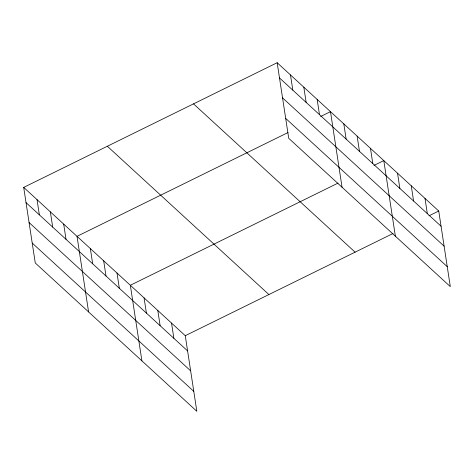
<?xml version="1.0" encoding="UTF-8"?>
<svg xmlns="http://www.w3.org/2000/svg" width="474" height="474" viewBox="0 0 474 474"><rect width="100%" height="100%" fill="white"/><g stroke="black" fill="none" stroke-linecap="round" stroke-linejoin="round"><path stroke-width="0.71" d="M23.7 187.396L185.269 335.693L196.834 411.284L35.266 262.981L23.7 187.396L277.166 62.716L438.734 211.019L450.3 286.604L288.731 138.307L277.166 62.716M288.008 132.548L77.019 236.33L88.585 311.922M320.679 116.48L330.479 111.657L342.05 187.248M338.057 183.094L130.338 285.271L141.904 360.862M373.998 165.414L383.798 160.597L395.363 236.182M185.269 335.693L392.993 233.516M428.929 215.836L438.734 211.019M279.494 77.943L441.063 226.246M282.54 97.863L444.114 246.166M285.68 118.387L447.255 266.684M193.522 103.859L355.091 252.162M107.343 146.253L268.912 294.55M26.029 202.623L187.597 350.92M29.08 222.543L190.649 370.84M32.22 243.067L193.789 391.364M425 198.41L427.329 213.638M411.266 185.808L413.595 201.035M397.532 173.2L399.86 188.427M370.472 148.362L372.801 163.589M357.141 136.127L359.47 151.354M343.81 123.892L346.139 139.119M317.153 99.422L319.482 114.649M303.822 87.186L306.151 102.414M290.491 74.951L292.825 90.178M171.535 323.084L173.869 338.317M157.801 310.482L160.135 325.709M144.072 297.879L146.401 313.107M117.007 273.036L119.335 288.263M103.676 260.801L106.01 276.028M90.35 248.566L92.679 263.793M63.688 224.095L66.016 239.323M50.357 211.866L52.691 227.093M37.031 199.631L39.36 214.858"/></g></svg>
